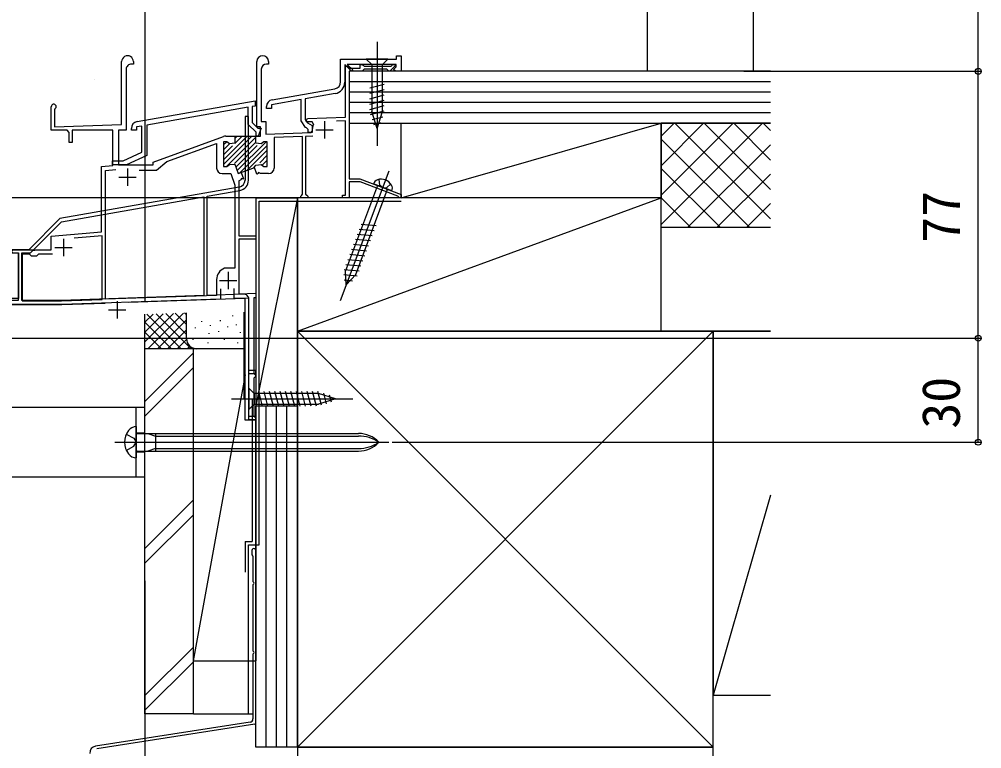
# Model space of a CAD drawing. Units: millimetres, scale not verified. Extents: x -875 to 876, y -1306 to 1300.
# Drawn here: x -371.4 to -93.6, y -1129.7 to -919.2 of the extents above; entities that cross this region are included whole.
import ezdxf
from ezdxf.enums import TextEntityAlignment as Align

# ---------------------------------------------------------------- set-up
doc = ezdxf.new("R2010")
doc.units = ezdxf.units.MM
doc.header["$LTSCALE"] = 4
for name, color, linetype in [('0-2_YKK_11', 7, 'Continuous'), ('0-3_YKK_11E', 7, 'Continuous'), ('0-4_YKK_12', 2, 'Continuous'), ('0-5_YKK_13', 4, 'Continuous'), ('0-7_YKK_D', 6, 'Continuous'), ('0-9_YSS_K', 3, 'Continuous')]:
    doc.layers.add(name, color=color, linetype=linetype)
doc.styles.add('ＭＳ ゴシック', font='')
doc.styles.get('ＭＳ ゴシック').set_extended_font_data('MS Gothic')

msp = doc.modelspace()

# ---------------------------------------------------------------- linework, layer by layer
at = {"layer": '0-2_YKK_11'}
for p, q in [((-298.383, -942.459), (-280.29, -939.268)), ((-283.337, -948.647), (-283.337, -953.647)), ((-285.837, -951.147), (-280.837, -951.147)), ((-305.647, -952.947), (-312.436, -959.736)), ((-312.436, -955.494), (-311.489, -954.547)), ((-310.703, -955.175), (-312.436, -956.908)), ((-304.233, -952.947), (-312.415, -961.13)), ((-311.618, -961.747), (-303.136, -953.265)), ((-309.436, -952.947), (-302.836, -952.947)), ((-303.136, -954.679), (-309.308, -960.851)), ((-307.061, -952.947), (-309.14, -955.026)), ((-308.475, -952.947), (-309.136, -953.608)), ((-300.266, -954.638), (-308.522, -962.893)), ((-309.857, -955.743), (-312.436, -958.322)), ((-302.702, -955.659), (-308.899, -961.857)), ((-299.836, -955.622), (-307.819, -963.604)), ((-299.836, -957.036), (-305.595, -962.795)), ((-299.836, -958.45), (-302.005, -960.619)), ((-299.836, -959.864), (-301.415, -961.443)), ((-340.137, -962.247), (-340.137, -967.247)), ((-299.436, -963.747), (-301.727, -963.747)), ((-342.637, -964.747), (-337.637, -964.747)), ((-358.637, -982.547), (-358.637, -987.547)), ((-361.137, -985.047), (-356.137, -985.047)), ((-311.137, -992.047), (-311.137, -997.047)), ((-313.637, -994.547), (-308.637, -994.547))]:
    msp.add_line(p, q, dxfattribs=at)
for points in [[(-278.637, -937.299), (-278.637, -930.747), (-262.537, -930.747), (-262.537, -929.747), (-261.137, -929.747), (-261.137, -934.246), (-262.811, -934.246), (-263.361, -933.696), (-262.637, -932.972), (-262.637, -932.247), (-276.73, -932.247), (-275.157, -933.82), (-275.51, -934.174), (-277.437, -932.247), (-277.437, -937.334)], [(-361.087, -945.053), (-361.237, -945.313), (-361.237, -950.247), (-341.837, -949.57), (-341.837, -931.447)], [(-338.437, -931.447), (-338.437, -932.147), (-339.037, -932.147)], [(-302.382, -963.435), (-302.564, -963.692), (-302.695, -963.868), (-302.782, -963.899), (-303.466, -962.02), (-303.662, -962.092), (-303.136, -961.344), (-301.561, -961.147), (-300.787, -961.747), (-299.836, -961.747), (-299.836, -954.547), (-300.787, -954.547), (-301.561, -955.147), (-303.136, -954.947), (-303.136, -952.947), (-301.737, -952.947), (-301.737, -950.247), (-302.837, -950.247), (-302.837, -931.447)], [(-299.437, -931.447), (-299.437, -932.147), (-300.037, -932.147)], [(-286.432, -949.512), (-286.892, -948.779), (-288.351, -948.83), (-288.559, -948.484), (-288.178, -947.824), (-277.237, -947.442), (-277.237, -932.747), (-276.437, -932.747), (-276.137, -933.047), (-275.837, -933.347), (-273.037, -933.347), (-273.037, -932.247), (-272.429, -932.247), (-272.133, -932.497), (-271.837, -932.747), (-264.086, -932.747), (-263.586, -932.247), (-262.82, -932.247), (-262.713, -932.506), (-264.454, -934.247), (-264.737, -934.247), (-265.037, -933.947), (-265.337, -933.647), (-271.837, -933.647), (-272.137, -933.947), (-272.437, -934.247), (-276.137, -934.247), (-276.137, -965.247), (-273.137, -965.247), (-261.137, -969.747), (-261.137, -970.747), (-261.637, -970.747), (-261.935, -970.479), (-262.128, -970.23), (-273.016, -966.147), (-276.137, -966.147), (-276.137, -970.747), (-278.137, -970.747), (-278.137, -969.947), (-277.237, -969.947)], [(-340.537, -933.647), (-340.537, -951.247), (-342.737, -951.247), (-342.737, -961.247), (-332.737, -961.247), (-332.737, -960.445), (-312.469, -953.068)], [(-301.537, -933.647), (-301.537, -948.747), (-300.236, -948.747), (-300.236, -952.347), (-287.101, -951.889), (-286.813, -951.554)], [(-280.247, -940.682), (-288.837, -942.197), (-288.837, -948.191), (-288.175, -949.136), (-286.837, -949.873), (-286.837, -951.847), (-288.037, -951.847), (-288.037, -951.047), (-288.511, -950.548), (-288.741, -950.42), (-290.037, -948.569), (-290.037, -942.409), (-298.636, -943.925), (-298.636, -944.948), (-300.036, -944.948), (-300.036, -944.428)], [(-337.384, -948.753), (-303.337, -942.75), (-303.337, -944.273), (-304.137, -944.414), (-304.137, -949.046), (-302.537, -950.646), (-301.609, -950.646), (-302.446, -952.946), (-303.037, -952.946), (-303.037, -951.843), (-305.337, -949.543), (-305.337, -944.626), (-334.537, -949.774), (-334.537, -958.483), (-340.461, -961.246), (-344.437, -961.246), (-344.437, -960.046), (-341.437, -960.046), (-336.037, -957.528), (-336.037, -950.039), (-337.537, -950.303), (-337.537, -951.246), (-339.037, -951.246), (-339.037, -950.723)], [(-366.679, -985.747), (-362.137, -985.747), (-362.137, -981.847), (-347.637, -980.579), (-347.637, -961.672), (-344.337, -961.383), (-344.337, -951.247), (-356.137, -951.247), (-356.137, -954.747), (-356.937, -954.747), (-356.937, -951.847), (-357.537, -951.247), (-362.137, -951.247), (-362.137, -944.448)], [(-277.237, -969.947), (-277.237, -948.542), (-279.862, -948.634)], [(-336.755, -962.747), (-331.737, -962.747), (-328.813, -960.294), (-314.436, -955.061), (-314.436, -962.147)], [(-311.785, -952.947), (-309.136, -952.947), (-309.136, -954.947), (-310.711, -955.147), (-311.485, -954.547), (-312.436, -954.547), (-312.436, -961.747), (-311.485, -961.747), (-310.711, -961.147), (-309.184, -961.074), (-308.211, -963.747), (-303.662, -962.092)], [(-286.681, -952.975), (-288.737, -953.046), (-288.737, -969.647), (-288.437, -969.947), (-288.137, -970.247), (-288.137, -970.747), (-290.137, -970.747), (-290.137, -970.247), (-289.887, -969.951), (-289.637, -969.656), (-289.637, -953.078), (-297.836, -953.364), (-297.836, -962.147)], [(-314.437, -994.347), (-314.437, -998.886), (-346.537, -1000.007), (-346.537, -962.881), (-343.5, -962.615)], [(-312.836, -963.747), (-310.336, -963.747), (-309.137, -967.041), (-309.137, -991.047), (-312.051, -991.047), (-312.155, -991.066)], [(-307.319, -963.422), (-306.634, -965.302), (-306.721, -965.333), (-306.934, -965.283), (-307.254, -965.208), (-307.451, -965.471)], [(-301.727, -963.747), (-301.996, -963.579), (-302.383, -963.435)], [(-307.451, -965.471), (-307.582, -965.647), (-308.037, -965.812), (-308.037, -981.747), (-303.137, -981.747), (-303.137, -982.647), (-308.037, -982.647), (-308.037, -998.462), (-303.137, -998.291), (-303.137, -999.592), (-303.737, -999.613), (-303.737, -1021.447), (-303.437, -1021.747), (-303.137, -1022.047), (-303.137, -1022.147), (-303.437, -1022.447), (-303.737, -1022.747), (-303.737, -1033.747), (-303.437, -1034.047), (-303.137, -1034.347), (-303.137, -1034.747), (-305.137, -1034.747), (-305.137, -999.661), (-309.337, -999.808), (-309.337, -996.946)], [(-366.137, -987.247), (-366.437, -987.547), (-367.837, -987.547), (-368.137, -987.247), (-368.437, -986.947), (-370.537, -986.947), (-370.537, -1000.447), (-359.156, -1000.447), (-347.437, -1000.038), (-347.437, -981.665), (-355.498, -982.371)], [(-389.331, -992.767), (-389.237, -992.985), (-389.237, -994.247), (-390.637, -995.647), (-390.637, -1000.247), (-371.637, -1000.247), (-371.637, -986.747), (-373.137, -986.747), (-373.637, -986.247), (-373.137, -985.747), (-367.595, -985.747)], [(-367.595, -985.747), (-367.412, -985.867), (-366.862, -985.867), (-366.679, -985.747)], [(-361.808, -986.947), (-365.837, -986.947), (-366.137, -987.247)], [(-313.337, -996.947), (-313.337, -999.948), (-359.137, -1001.547), (-396.237, -1001.547), (-396.537, -1001.247), (-396.737, -1001.047), (-398.537, -1001.047), (-398.737, -1001.247), (-399.037, -1001.547), (-399.637, -1001.547), (-399.937, -1001.247), (-400.137, -1001.047), (-405.673, -1001.047)]]:
    msp.add_lwpolyline(points, dxfattribs=at)
for centre, radius, start, end in [((-340.137, -931.447), 1.7, 0, 180.00002), ((-301.137, -931.447), 1.7, 0, 179.99996), ((-339.037, -933.647), 1.5, 89.99998, 180.00002), ((-300.037, -933.647), 1.5, 89.99998, 179.99996), ((-280.637, -937.299), 2, 280.00001, 359.99999), ((-280.837, -937.334), 3.4, 280.00001, 359.99999), ((-361.437, -944.447), 0.7, 300.00001, 180.00002), ((-298.036, -944.428), 2, 99.99998, 179.99973), ((-337.037, -950.723), 2, 100.00001, 179.99999), ((-283.337, -951.146), 3.5, 152.17392, 186.6873), ((-311.785, -954.947), 2, 89.99998, 109.99999), ((-312.836, -962.147), 1.6, 180.00002, 270), ((-299.436, -962.147), 1.6, 270, 0), ((-310.937, -994.347), 3.5, 110.3641, 180.00002)]:
    msp.add_arc(centre, radius, start, end, dxfattribs=at)
at = {"layer": '0-3_YKK_11E'}
for p, q in [((-343.137, -1000.547), (-343.137, -1005.547)), ((-345.637, -1003.047), (-340.637, -1003.047))]:
    msp.add_line(p, q, dxfattribs=at)
for points in [[(-305.237, -965.653), (-305.237, -947.247), (-306.237, -947.247), (-306.237, -965.653)], [(-307.89, -967.623), (-359.637, -976.747), (-368.637, -985.747), (-373.637, -985.747), (-373.637, -986.647), (-371.637, -986.647), (-371.637, -999.747), (-447.637, -999.747)], [(-306.69, -998.515), (-317.137, -998.88), (-317.137, -970.269), (-307.716, -968.608)], [(-339.855, -1000.874), (-306.337, -999.703), (-306.337, -1034.747), (-303.137, -1034.747), (-303.137, -1033.847), (-305.137, -1033.847), (-305.137, -1021.443), (-303.137, -1021.443), (-303.137, -1020.543), (-305.137, -1020.543), (-305.137, -1000.014)], [(-427.63, -1006.453), (-428.396, -1004.347), (-429.837, -1004.347), (-429.837, -1001.047), (-410.933, -1001.047), (-410.637, -1001.297), (-410.341, -1001.547), (-359.137, -1001.547), (-346.563, -1001.108)]]:
    msp.add_lwpolyline(points, dxfattribs=at)
msp.add_lwpolyline([(-359.153, -977.677), (-318.137, -970.445), (-318.137, -998.915), (-359.158, -1000.347), (-370.637, -1000.347), (-370.637, -986.647), (-368.123, -986.647)], close=True, dxfattribs=at)
for centre, radius, start, end in [((-308.237, -965.653), 2, 280.00001, 0), ((-308.237, -965.653), 3, 280.00001, 0), ((-306.637, -1000.014), 1.5, 0, 92.00001)]:
    msp.add_arc(centre, radius, start, end, dxfattribs=at)
at = {"layer": '0-4_YKK_12'}
msp.add_line((-818.866, -1011.247), (-104.211, -1011.247), dxfattribs=at)
at = {"layer": '0-5_YKK_13'}
for p, q in [((-268.137, -925.747), (-268.137, -955.747)), ((-265.037, -930.747), (-271.237, -930.747)), ((-271.237, -930.747), (-269.687, -932.297)), ((-269.687, -932.297), (-269.687, -945.831)), ((-266.587, -932.297), (-269.687, -932.297)), ((-265.037, -930.747), (-266.587, -932.297)), ((-266.587, -945.831), (-266.587, -932.297)), ((-349.632, -936.744), (-349.632, -936.744)), ((-270.237, -939.041), (-266.037, -937.916)), ((-270.237, -940.594), (-266.037, -939.469)), ((-270.237, -942.147), (-266.037, -941.022)), ((-270.237, -943.7), (-266.037, -942.575)), ((-270.237, -945.253), (-266.037, -944.127)), ((-269.978, -946.736), (-266.037, -945.68)), ((-268.137, -950.747), (-269.687, -945.831)), ((-268.137, -950.747), (-266.587, -945.831)), ((-269.527, -948.168), (-266.491, -947.355)), ((-269.075, -949.6), (-267.026, -949.051)), ((-264.769, -963.045), (-278.814, -1000.498)), ((-267.642, -965.436), (-267.471, -967.075)), ((-267.976, -967.183), (-277.196, -991.769)), ((-274.294, -992.857), (-265.074, -968.271)), ((-263.856, -968.727), (-269.194, -966.726)), ((-266.525, -967.727), (-267.471, -967.075)), ((-266.525, -967.727), (-265.384, -967.858)), ((-264.177, -966.735), (-265.384, -967.858)), ((-273.281, -979.761), (-268.953, -980.182)), ((-272.735, -978.307), (-268.408, -978.728)), ((-274.371, -982.669), (-270.043, -983.09)), ((-273.826, -981.215), (-269.498, -981.636)), ((-275.462, -985.577), (-271.134, -985.998)), ((-274.916, -984.123), (-270.589, -984.544)), ((-276.552, -988.485), (-272.225, -988.906)), ((-276.007, -987.031), (-271.679, -987.452)), ((-277.643, -991.393), (-273.315, -991.814)), ((-277.098, -989.939), (-272.77, -990.36)), ((-277.708, -992.894), (-273.92, -993.263)), ((-277.059, -995.817), (-277.196, -991.769)), ((-277.059, -995.817), (-274.294, -992.857)), ((-277.657, -994.406), (-275.211, -994.644)), ((-305.137, -1025.647), (-305.137, -1031.847)), ((-305.137, -1025.647), (-303.587, -1027.197)), ((-285.053, -1027.197), (-303.587, -1027.197)), ((-303.587, -1027.197), (-303.587, -1030.297)), ((-301.161, -1030.847), (-302.286, -1026.647)), ((-299.608, -1030.847), (-300.733, -1026.647)), ((-298.055, -1030.847), (-299.18, -1026.647)), ((-296.502, -1030.847), (-297.627, -1026.647)), ((-294.949, -1030.847), (-296.075, -1026.647)), ((-293.396, -1030.847), (-294.522, -1026.647)), ((-291.843, -1030.847), (-292.969, -1026.647)), ((-290.29, -1030.847), (-291.416, -1026.647)), ((-288.737, -1030.847), (-289.863, -1026.647)), ((-287.185, -1030.847), (-288.31, -1026.647)), ((-285.632, -1030.847), (-286.757, -1026.647)), ((-284.148, -1030.589), (-285.204, -1026.647)), ((-280.137, -1028.747), (-285.053, -1027.197)), ((-282.716, -1030.137), (-283.53, -1027.101)), ((-281.284, -1029.686), (-281.833, -1027.636)), ((-310.137, -1028.747), (-275.137, -1028.747)), ((-305.137, -1031.847), (-303.587, -1030.297)), ((-303.587, -1030.297), (-285.053, -1030.297)), ((-280.137, -1028.747), (-285.053, -1030.297)), ((-337.637, -1051.247), (-337.637, -1031.247)), ((-337.637, -1036.757), (-337.637, -1045.757)), ((-337.637, -1038.497), (-335.137, -1038.497)), ((-337.337, -1038.707), (-273.493, -1038.707)), ((-334.237, -1038.707), (-332.037, -1039.457)), ((-332.037, -1038.707), (-332.037, -1043.807)), ((-343.85, -1041.257), (-264.728, -1041.257)), ((-332.037, -1039.457), (-273.493, -1039.457)), ((-337.637, -1043.997), (-335.137, -1043.997)), ((-337.337, -1043.807), (-273.493, -1043.807)), ((-332.037, -1043.057), (-334.237, -1043.807)), ((-332.037, -1043.057), (-273.493, -1043.057))]:
    msp.add_line(p, q, dxfattribs=at)
for points in [[(-335.137, -1031.247), (-465.138, -1031.247), (-465.138, -1051.247)], [(-465.138, -1051.247), (-335.137, -1051.247), (-335.137, -1031.247)], [(-340.499, -1038.907), (-338.279, -1040.112), (-337.67, -1041.257)], [(-340.499, -1043.607), (-338.279, -1042.402), (-337.67, -1041.257)]]:
    msp.add_lwpolyline(points, dxfattribs=at)
for centre, radius, start, end in [((-267.394, -967.337), 1.9, 108.78729, 161.25485), ((-266.911, -968.757), 3.4, 30.10062, 108.78729), ((-265.614, -968.004), 1.9, 337.63306, 30.10062), ((-335.637, -1041.257), 5.4, 141.23328, 218.76672), ((-337.508, -1039.754), 3, 92.45904, 141.23328), ((-337.337, -1038.407), 0.3, 180, 270), ((-273.493, -1046.707), 8, 42.9414, 90), ((-273.493, -1049.884), 10.427, 55.82978, 90), ((-273.493, -1035.807), 8, 270, 317.0586), ((-273.493, -1032.63), 10.427, 270, 304.17022), ((-337.337, -1044.107), 0.3, 90, 180), ((-337.508, -1042.76), 3, 218.76672, 267.54096)]:
    msp.add_arc(centre, radius, start, end, dxfattribs=at)
at = {"layer": '0-7_YKK_D'}
for p, q in [((-94.636, -934.247), (-94.636, -520.747)), ((-162.269, -934.247), (-93.636, -934.247)), ((-156.637, -934.247), (-93.636, -934.247)), ((-94.636, -1011.247), (-94.636, -934.247)), ((-113.637, -1011.247), (-93.636, -1011.247)), ((-113.637, -1011.247), (-93.636, -1011.247)), ((-94.636, -1041.257), (-94.636, -1011.247)), ((-263.728, -1041.257), (-93.636, -1041.257)), ((-335.138, -1081.247), (-335.138, -1170.564))]:
    msp.add_line(p, q, dxfattribs=at)
for centre in [(-94.636, -934.247), (-94.636, -934.247), (-94.636, -1011.247), (-94.636, -1011.247), (-94.636, -1041.257)]:
    msp.add_circle(centre, 0.85, dxfattribs=at)
at = {"layer": '0-9_YSS_K'}
for p, q in [((-335.137, -504.923), (-335.137, -1000.639)), ((-159.637, -520.747), (-159.637, -934.247)), ((-190.137, -934.247), (-190.137, -550.746)), ((-154.636, -937.247), (-276.136, -937.247)), ((-154.636, -940.247), (-276.136, -940.247)), ((-154.636, -943.247), (-276.136, -943.247)), ((-154.636, -946.247), (-276.136, -946.247)), ((-261.136, -949.247), (-186.136, -949.247)), ((-261.136, -970.747), (-261.136, -949.247)), ((-154.636, -949.247), (-186.136, -949.247)), ((-186.136, -949.247), (-154.636, -949.247)), ((-186.136, -978.453), (-156.93, -949.247)), ((-186.136, -969.968), (-165.415, -949.247)), ((-186.136, -961.483), (-173.901, -949.247)), ((-186.136, -952.997), (-182.386, -949.247)), ((-186.136, -1009.247), (-186.136, -949.247)), ((-182.195, -949.247), (-154.636, -976.806)), ((-173.71, -949.247), (-154.636, -968.321)), ((-165.224, -949.247), (-154.636, -959.836)), ((-156.739, -949.247), (-154.636, -951.35)), ((-186.136, -953.791), (-160.68, -979.247)), ((-178.445, -979.247), (-154.636, -955.439)), ((-186.136, -962.277), (-169.166, -979.247)), ((-169.96, -979.247), (-154.636, -963.924)), ((-303.137, -970.747), (-671.565, -970.747)), ((-303.137, -970.747), (-291.137, -970.747)), ((-302.136, -971.747), (-261.136, -971.747)), ((-302.136, -1070.869), (-302.136, -971.747)), ((-291.136, -1009.247), (-186.136, -970.747)), ((-186.136, -970.762), (-177.651, -979.247)), ((-161.474, -979.247), (-154.636, -972.409)), ((-186.136, -979.247), (-154.636, -979.247)), ((-335.136, -1012.323), (-326.889, -1004.075)), ((-335.136, -1014.293), (-335.136, -1004.293)), ((-335.121, -1009.48), (-329.819, -1004.177)), ((-335.121, -1006.651), (-332.75, -1004.28)), ((-334.6, -1004.344), (-324.651, -1014.293)), ((-334.278, -1014.293), (-323.958, -1003.973)), ((-331.867, -1004.249), (-321.822, -1014.293)), ((-329.134, -1004.153), (-323.136, -1010.151)), ((-326.401, -1004.058), (-323.136, -1007.323)), ((-323.668, -1003.963), (-323.136, -1004.494)), ((-323.136, -1011.293), (-323.136, -1003.944)), ((-309.876, -1004.67), (-309.876, -1004.87)), ((-306.436, -1028.747), (-306.436, -1003.747)), ((-335.136, -1006.636), (-327.479, -1014.293)), ((-331.45, -1014.293), (-323.136, -1005.98)), ((-320.641, -1008.15), (-320.641, -1008.35)), ((-318.81, -1006.294), (-318.81, -1006.494)), ((-316.301, -1007.483), (-316.301, -1007.683)), ((-313.392, -1006.077), (-313.392, -1006.277)), ((-311.294, -1007.816), (-311.294, -1008.016)), ((-308.787, -1007.313), (-308.787, -1007.513)), ((-335.136, -1009.465), (-330.308, -1014.293)), ((-328.621, -1014.293), (-323.136, -1008.808)), ((-316.635, -1009.819), (-316.635, -1010.019)), ((-313.842, -1009.216), (-313.842, -1009.416)), ((-307.622, -1009.485), (-307.622, -1009.685)), ((-291.136, -1129.247), (-171.136, -1009.247)), ((-291.136, -1009.247), (-171.136, -1129.247)), ((-186.136, -1009.247), (-154.636, -1009.247)), ((-325.793, -1014.293), (-323.118, -1011.619)), ((-322.965, -1014.293), (-322.17, -1013.499)), ((-321.308, -1011.488), (-321.308, -1011.688)), ((-316.969, -1012.49), (-316.969, -1012.69)), ((-312.295, -1011.488), (-312.295, -1011.688)), ((-308.454, -1012.49), (-308.454, -1012.69)), ((-335.136, -1119.562), (-335.136, -1014.293)), ((-321.136, -1015.482), (-335.136, -1029.482)), ((-320.136, -1014.293), (-333.136, -1014.293)), ((-321.136, -1104.293), (-321.136, -1014.293)), ((-306.135, -1014.293), (-321.136, -1014.293)), ((-306.136, -1014.293), (-320.136, -1014.293)), ((-303.136, -1014.293), (-303.136, -1104.293)), ((-335.136, -1033.725), (-321.136, -1019.725)), ((-321.136, -1104.293), (-306.135, -1021.791)), ((-306.436, -1028.747), (-304.136, -1028.747)), ((-304.136, -1028.747), (-304.136, -1069.869)), ((-303.136, -1030.747), (-291.136, -1030.747)), ((-303.136, -1129.247), (-303.136, -1030.747)), ((-300.136, -1129.247), (-300.136, -1030.747)), ((-297.136, -1129.247), (-297.136, -1030.747)), ((-294.136, -1129.247), (-294.136, -1030.747)), ((-294.136, -1129.247), (-294.136, -1030.747)), ((-291.136, -1129.247), (-291.136, -1030.747)), ((-321.136, -1057.909), (-335.136, -1071.909)), ((-154.636, -1056.497), (-171.136, -1114.247)), ((-321.136, -1062.151), (-335.136, -1076.151)), ((-306.236, -1069.869), (-304.136, -1069.869)), ((-306.236, -1069.869), (-306.236, -1078.747)), ((-305.236, -1070.869), (-302.136, -1070.869)), ((-305.236, -1119.519), (-305.236, -1070.869)), ((-304.237, -1072.452), (-304.237, -1073.702)), ((-303.937, -1074.089), (-303.937, -1081.443)), ((-303.137, -1122.33), (-303.137, -1072.452)), ((-303.937, -1082.36), (-303.937, -1101.443)), ((-321.136, -1095.747), (-321.136, -1095.747)), ((-321.136, -1100.335), (-335.136, -1114.335)), ((-303.937, -1102.36), (-303.937, -1121.044)), ((-321.136, -1104.578), (-335.136, -1118.578)), ((-321.136, -1104.293), (-303.136, -1104.293)), ((-304.784, -1122.033), (-349.355, -1128.926)), ((-321.136, -1119.562), (-335.136, -1119.562)), ((-321.136, -1119.562), (-303.936, -1119.562)), ((-321.136, -1119.562), (-303.936, -1119.562)), ((-303.391, -1122.627), (-348.965, -1129.675)), ((-291.136, -1129.247), (-303.136, -1129.247))]:
    msp.add_line(p, q, dxfattribs=at)
for points in [[(-154.636, -934.247), (-276.136, -934.247), (-276.136, -949.247), (-154.636, -949.247)], [(-291.136, -1030.747), (-291.136, -970.747), (-303.136, -970.747), (-303.136, -1030.747)], [(-291.136, -970.747), (-303.136, -1030.747), (-291.136, -1030.747)], [(-291.136, -970.747), (-291.136, -1009.247), (-186.136, -1009.247)], [(-186.136, -1009.247), (-186.136, -970.747), (-291.136, -970.747)], [(-154.636, -1009.247), (-171.136, -1009.247), (-171.136, -1114.247), (-154.636, -1114.247)], [(-321.136, -1119.562), (-321.136, -1014.293), (-335.136, -1014.293)]]:
    msp.add_lwpolyline(points, dxfattribs=at)
for points in [[(-261.136, -970.747), (-186.136, -949.247), (-186.136, -970.747)], [(-171.136, -1129.247), (-171.136, -1009.247), (-291.136, -1009.247), (-291.136, -1129.247)], [(-171.136, -1149.247), (-171.136, -1129.247), (-291.136, -1129.247), (-291.136, -1149.247)]]:
    msp.add_lwpolyline(points, close=True, dxfattribs=at)
for centre, radius, start, end in [((-320.136, -1011.293), 3, 180, 270), ((-303.687, -1072.452), 0.55, 359.99998, 180.00167), ((-304.037, -1073.702), 0.2, 179.99694, 255.51968), ((-304.137, -1074.089), 0.2, 360, 75.52165), ((-303.737, -1081.443), 0.2, 180.00003, 246.42147), ((-303.737, -1082.36), 0.2, 113.57855, 179.99998), ((-303.937, -1081.902), 0.3, 293.57987, 66.42007), ((-303.737, -1101.443), 0.2, 180.00003, 246.42147), ((-303.737, -1102.36), 0.2, 113.57855, 179.99998), ((-303.937, -1101.902), 0.3, 293.57987, 66.42007), ((-304.937, -1121.044), 1, 278.79177, 359.99996), ((-303.437, -1122.33), 0.3, 278.79177, 0.00003), ((-349.049, -1130.903), 2, 98.79177, 182.86244)]:
    msp.add_arc(centre, radius, start, end, dxfattribs=at)

# ---------------------------------------------------------------- texts
at = {"layer": '0-7_YKK_D', "style": 'ＭＳ ゴシック'}
for s, p in [('77', (-96.636, -983.699)), ('30', (-96.636, -1037.332))]:
    msp.add_text(s, height=11, rotation=90, dxfattribs=at).set_placement(p, align=Align.BOTTOM_LEFT)

doc.saveas('drawing.dxf')
